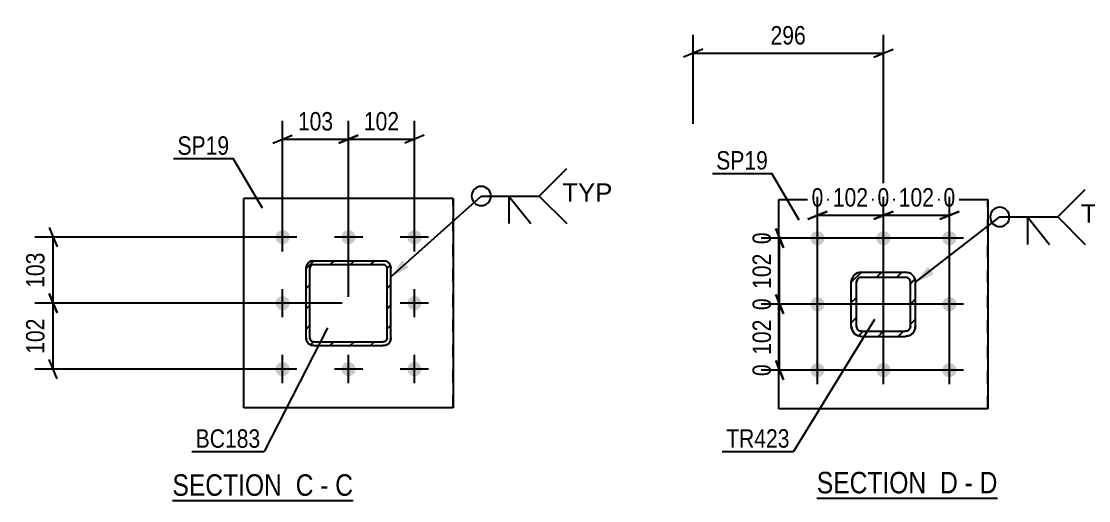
# Model space of a CAD drawing. Header units: millimetres. Extents: x 0 to 1757, y 0 to 560.
# Drawn here: x 1021.7 to 1187.6, y 59.4 to 133.9 of the extents above; entities that cross this region are included whole.
import ezdxf

# ---------------------------------------------------------------- set-up
doc = ezdxf.new("R2010")
doc.units = ezdxf.units.MM
doc.linetypes.add('DXK_LINE_DOT2', pattern=[3.9198, 1.9599, -1.9599])
doc.linetypes.add('DXK_LINE_DOT3', pattern=[5.9187, 2.979, -0.9799, 0.9799, -0.9799])
doc.styles.add('Arial', font='ARIAL.TTF', dxfattribs={"height": 0.2})
doc.styles.add('Arial Narrow', font='ARIALN.TTF', dxfattribs={"height": 0.2})

# ---------------------------------------------------------------- blocks, each defined once
blk = doc.blocks.new('Unknown-814276635-13 - 6017')
at = {"color": 6, "linetype": 'Continuous'}
blk.add_line((1045.21, 59.44), (1073.28, 59.44), dxfattribs=at)
at = {"color": 0, "linetype": 'Continuous'}
for points in [[(1063.32, 60.19), (1063.32, 63.69), (1045.21, 63.69), (1045.21, 60.19)], [(1067.13, 60.19), (1067.13, 63.69), (1064.37, 63.69), (1064.37, 60.19)], [(1069.46, 60.19), (1069.46, 63.69), (1068.18, 63.69), (1068.18, 60.19)], [(1073.28, 60.19), (1073.28, 63.69), (1070.51, 63.69), (1070.51, 60.19)]]:
    blk.add_wipeout(points, dxfattribs=at)
at = {"color": 7, "linetype": 'Continuous', "style": 'Arial Narrow'}
for s, p in [('SECTION ', (1045.21, 60.19)), ('C', (1064.37, 60.19)), ('C', (1070.51, 60.19)), ('-', (1068.18, 60.19))]:
    blk.add_text(s, height=3.34, dxfattribs=at).set_placement(p)
blk = doc.blocks.new('Unknown-814276635-16 - 1599')
at = {"color": 6, "linetype": 'Continuous'}
blk.add_line((1145.37, 59.82), (1173.44, 59.82), dxfattribs=at)
at = {"color": 0, "linetype": 'Continuous'}
for points in [[(1163.48, 60.57), (1163.48, 64.07), (1145.37, 64.07), (1145.37, 60.57)], [(1167.3, 60.57), (1167.3, 64.07), (1164.53, 64.07), (1164.53, 60.57)], [(1169.63, 60.57), (1169.63, 64.07), (1168.35, 64.07), (1168.35, 60.57)], [(1173.44, 60.57), (1173.44, 64.07), (1170.68, 64.07), (1170.68, 60.57)]]:
    blk.add_wipeout(points, dxfattribs=at)
at = {"color": 7, "linetype": 'Continuous', "style": 'Arial Narrow'}
for s, p in [('SECTION ', (1145.37, 60.57)), ('D', (1164.53, 60.57)), ('D', (1170.68, 60.57)), ('-', (1168.35, 60.57))]:
    blk.add_text(s, height=3.34, dxfattribs=at).set_placement(p)
blk = doc.blocks.new('Part-814276635-6114 - 6017')
at = {"linetype": 'Continuous'}
h = blk.add_hatch(dxfattribs=at)
h.set_pattern_fill('', scale=0.7, style=0, pattern_type=0)
h.set_pattern_definition([(45, (1067.1786, 96.7187), (-1.57154, 1.57154), [])])
h.paths.add_polyline_path([(1077.98, 96.72), (1067.18, 96.72), (1066.72, 96.63), (1066.33, 96.37), (1066.07, 95.98), (1065.98, 95.52), (1065.98, 84.72), (1066.07, 84.26), (1066.33, 83.87), (1066.72, 83.61), (1067.18, 83.52), (1077.98, 83.52), (1078.44, 83.61), (1078.83, 83.87), (1079.09, 84.26), (1079.18, 84.72), (1079.18, 95.52), (1079.09, 95.98), (1078.83, 96.37), (1078.44, 96.63)])
h.paths.add_polyline_path([(1078.53, 95.75), (1078.58, 95.52), (1078.58, 84.72), (1078.53, 84.49), (1078.4, 84.29), (1078.21, 84.16), (1077.98, 84.12), (1067.18, 84.12), (1066.95, 84.16), (1066.75, 84.29), (1066.62, 84.49), (1066.58, 84.72), (1066.58, 95.52), (1066.62, 95.75), (1066.75, 95.94), (1066.95, 96.07), (1067.18, 96.12), (1077.98, 96.12), (1078.21, 96.07), (1078.4, 95.94)])
at = {"color": 7, "linetype": 'DXK_LINE_DOT2'}
for p, q in [((1066.72, 96.63), (1067.18, 96.72)), ((1067.18, 96.72), (1077.98, 96.72)), ((1077.98, 96.72), (1078.44, 96.63)), ((1065.98, 95.52), (1066.07, 95.98)), ((1065.98, 84.72), (1065.98, 95.52)), ((1066.62, 95.75), (1066.58, 95.52)), ((1066.58, 84.72), (1066.58, 95.52)), ((1066.75, 95.94), (1066.62, 95.75)), ((1066.95, 96.07), (1066.75, 95.94)), ((1067.18, 96.12), (1066.95, 96.07)), ((1067.18, 96.12), (1077.98, 96.12)), ((1078.21, 96.07), (1077.98, 96.12)), ((1078.4, 95.94), (1078.21, 96.07)), ((1078.53, 95.75), (1078.4, 95.94)), ((1078.58, 95.52), (1078.53, 95.75)), ((1078.58, 84.72), (1078.58, 95.52)), ((1079.09, 95.98), (1079.18, 95.52)), ((1079.18, 84.72), (1079.18, 95.52)), ((1066.07, 84.26), (1065.98, 84.72)), ((1066.58, 84.72), (1066.62, 84.49)), ((1078.53, 84.49), (1078.58, 84.72)), ((1079.18, 84.72), (1079.09, 84.26)), ((1066.62, 84.49), (1066.75, 84.29)), ((1067.18, 83.52), (1066.72, 83.61)), ((1066.75, 84.29), (1066.95, 84.16)), ((1066.95, 84.16), (1067.18, 84.12)), ((1067.18, 84.12), (1077.98, 84.12)), ((1067.18, 83.52), (1077.98, 83.52)), ((1077.98, 84.12), (1078.21, 84.16)), ((1078.44, 83.61), (1077.98, 83.52)), ((1078.21, 84.16), (1078.4, 84.29)), ((1078.4, 84.29), (1078.53, 84.49))]:
    blk.add_line(p, q, dxfattribs=at)
at = {"color": 2, "linetype": 'Continuous'}
for p, q in [((1067.18, 96.72), (1066.72, 96.63)), ((1067.18, 96.72), (1067.18, 96.72)), ((1067.18, 96.72), (1077.98, 96.72)), ((1077.98, 96.72), (1077.98, 96.72)), ((1078.44, 96.63), (1077.98, 96.72)), ((1066.07, 95.98), (1065.98, 95.52)), ((1065.98, 95.52), (1065.98, 95.52)), ((1065.98, 84.72), (1065.98, 95.52)), ((1066.58, 95.52), (1066.62, 95.75)), ((1066.58, 95.52), (1066.58, 95.52)), ((1066.58, 84.72), (1066.58, 95.52)), ((1066.62, 95.75), (1066.75, 95.94)), ((1066.75, 95.94), (1066.95, 96.07)), ((1066.95, 96.07), (1067.18, 96.12)), ((1067.18, 96.12), (1067.18, 96.12)), ((1067.18, 96.12), (1077.98, 96.12)), ((1077.98, 96.12), (1077.98, 96.12)), ((1077.98, 96.12), (1078.21, 96.07)), ((1078.21, 96.07), (1078.4, 95.94)), ((1078.4, 95.94), (1078.53, 95.75)), ((1078.53, 95.75), (1078.58, 95.52)), ((1078.58, 95.52), (1078.58, 95.52)), ((1078.58, 84.72), (1078.58, 95.52)), ((1079.18, 95.52), (1079.09, 95.98)), ((1079.18, 95.52), (1079.18, 95.52)), ((1079.18, 84.72), (1079.18, 95.52)), ((1065.98, 84.72), (1065.98, 84.72)), ((1065.98, 84.72), (1066.07, 84.26)), ((1066.58, 84.72), (1066.58, 84.72)), ((1066.62, 84.49), (1066.58, 84.72)), ((1078.58, 84.72), (1078.53, 84.49)), ((1078.58, 84.72), (1078.58, 84.72)), ((1079.09, 84.26), (1079.18, 84.72)), ((1079.18, 84.72), (1079.18, 84.72)), ((1066.75, 84.29), (1066.62, 84.49)), ((1066.72, 83.61), (1067.18, 83.52)), ((1066.95, 84.16), (1066.75, 84.29)), ((1067.18, 84.12), (1066.95, 84.16)), ((1067.18, 84.12), (1067.18, 84.12)), ((1067.18, 84.12), (1077.98, 84.12)), ((1067.18, 83.52), (1067.18, 83.52)), ((1067.18, 83.52), (1077.98, 83.52)), ((1078.21, 84.16), (1077.98, 84.12)), ((1077.98, 84.12), (1077.98, 84.12)), ((1077.98, 83.52), (1078.44, 83.61)), ((1077.98, 83.52), (1077.98, 83.52)), ((1078.4, 84.29), (1078.21, 84.16)), ((1078.53, 84.49), (1078.4, 84.29))]:
    blk.add_line(p, q, dxfattribs=at)
at = {"color": 7, "linetype": 'DXK_LINE_DOT3'}
blk.add_line((1072.58, 90.12), (1072.58, 90.12), dxfattribs=at)
at = {"color": 7, "linetype": 'DXK_LINE_DOT2'}
for centre, start, end in [((1067.18, 95.52), 112.4999, 157.4999), ((1077.98, 95.52), 22.4999, 67.4999), ((1067.18, 84.72), 202.4999, 247.4999), ((1077.98, 84.72), 292.4999, 337.4999)]:
    blk.add_arc(centre, 1.2, start, end, dxfattribs=at)
at = {"color": 2, "linetype": 'Continuous'}
for centre, start, end in [((1067.18, 95.52), 112.4999, 157.4999), ((1077.98, 95.52), 22.4999, 67.4999), ((1067.18, 84.72), 202.4999, 247.4999), ((1077.98, 84.72), 292.4999, 337.4999)]:
    blk.add_arc(centre, 1.2, start, end, dxfattribs=at)
blk = doc.blocks.new('Part-814276635-6147 - 6017')
at = {"color": 2, "linetype": 'Continuous'}
for p, q in [((1088.83, 106.37), (1056.33, 106.37)), ((1056.33, 73.87), (1056.33, 106.37)), ((1088.83, 106.37), (1088.83, 106.37)), ((1088.83, 106.37), (1088.83, 73.87)), ((1088.83, 73.87), (1056.33, 73.87)), ((1088.83, 73.87), (1088.83, 73.87))]:
    blk.add_line(p, q, dxfattribs=at)
at = {"color": 7, "linetype": 'DXK_LINE_DOT2'}
for p, q in [((1056.33, 73.87), (1056.33, 106.37)), ((1088.83, 73.87), (1088.83, 106.37))]:
    blk.add_line(p, q, dxfattribs=at)
blk = doc.blocks.new('Bolt-814276635-6141 - 6017')
at = {"linetype": 'Continuous'}
for points in [[(1061.23, 100.32), (1061.24, 100.55), (1061.3, 100.77), (1061.41, 100.97), (1061.55, 101.15), (1061.73, 101.29), (1061.94, 101.4), (1062.16, 101.46), (1062.39, 101.47), (1062.62, 101.43), (1062.83, 101.35), (1063.03, 101.22), (1063.19, 101.06), (1063.31, 100.86), (1063.39, 100.65), (1063.43, 100.42), (1063.41, 100.19), (1063.35, 99.97), (1063.25, 99.77), (1063.1, 99.59), (1062.92, 99.44), (1062.72, 99.34), (1062.5, 99.28), (1062.27, 99.27), (1062.04, 99.31), (1061.82, 99.39), (1061.63, 99.52), (1061.47, 99.68), (1061.35, 99.87), (1061.26, 100.09)], [(1071.48, 100.32), (1071.49, 100.55), (1071.55, 100.77), (1071.66, 100.97), (1071.8, 101.15), (1071.98, 101.29), (1072.19, 101.4), (1072.41, 101.46), (1072.64, 101.47), (1072.87, 101.43), (1073.08, 101.35), (1073.28, 101.22), (1073.44, 101.06), (1073.56, 100.86), (1073.64, 100.65), (1073.68, 100.42), (1073.66, 100.19), (1073.6, 99.97), (1073.5, 99.77), (1073.35, 99.59), (1073.17, 99.44), (1072.97, 99.34), (1072.75, 99.28), (1072.52, 99.27), (1072.29, 99.31), (1072.07, 99.39), (1071.88, 99.52), (1071.72, 99.68), (1071.6, 99.87), (1071.51, 100.09)], [(1081.73, 100.32), (1081.74, 100.55), (1081.8, 100.77), (1081.91, 100.97), (1082.05, 101.15), (1082.23, 101.29), (1082.44, 101.4), (1082.66, 101.46), (1082.89, 101.47), (1083.12, 101.43), (1083.33, 101.35), (1083.53, 101.22), (1083.69, 101.06), (1083.81, 100.86), (1083.89, 100.65), (1083.93, 100.42), (1083.91, 100.19), (1083.85, 99.97), (1083.75, 99.76), (1083.6, 99.59), (1083.42, 99.44), (1083.22, 99.34), (1083, 99.28), (1082.77, 99.27), (1082.54, 99.31), (1082.32, 99.39), (1082.13, 99.52), (1081.97, 99.68), (1081.85, 99.87), (1081.76, 100.09)], [(1061.23, 90.07), (1061.24, 90.3), (1061.3, 90.52), (1061.41, 90.72), (1061.55, 90.9), (1061.73, 91.04), (1061.94, 91.15), (1062.16, 91.21), (1062.39, 91.22), (1062.62, 91.18), (1062.83, 91.1), (1063.02, 90.97), (1063.19, 90.81), (1063.31, 90.61), (1063.39, 90.4), (1063.43, 90.17), (1063.41, 89.94), (1063.35, 89.72), (1063.25, 89.52), (1063.1, 89.34), (1062.92, 89.19), (1062.72, 89.09), (1062.5, 89.03), (1062.27, 89.02), (1062.04, 89.06), (1061.82, 89.14), (1061.63, 89.27), (1061.47, 89.43), (1061.35, 89.62), (1061.26, 89.84)], [(1081.73, 90.07), (1081.74, 90.3), (1081.8, 90.52), (1081.91, 90.72), (1082.05, 90.9), (1082.23, 91.04), (1082.44, 91.15), (1082.66, 91.21), (1082.89, 91.22), (1083.12, 91.18), (1083.33, 91.1), (1083.52, 90.97), (1083.69, 90.81), (1083.81, 90.61), (1083.89, 90.4), (1083.93, 90.17), (1083.91, 89.94), (1083.85, 89.72), (1083.75, 89.51), (1083.6, 89.34), (1083.42, 89.19), (1083.22, 89.09), (1083, 89.03), (1082.77, 89.02), (1082.54, 89.06), (1082.32, 89.14), (1082.13, 89.27), (1081.97, 89.43), (1081.85, 89.62), (1081.76, 89.84)], [(1061.23, 79.82), (1061.24, 80.05), (1061.3, 80.27), (1061.41, 80.47), (1061.55, 80.65), (1061.73, 80.79), (1061.94, 80.9), (1062.16, 80.96), (1062.39, 80.97), (1062.62, 80.93), (1062.83, 80.85), (1063.02, 80.72), (1063.19, 80.56), (1063.31, 80.36), (1063.39, 80.15), (1063.43, 79.92), (1063.41, 79.69), (1063.35, 79.47), (1063.25, 79.27), (1063.1, 79.09), (1062.92, 78.94), (1062.72, 78.84), (1062.5, 78.78), (1062.27, 78.77), (1062.04, 78.81), (1061.82, 78.89), (1061.63, 79.02), (1061.47, 79.18), (1061.35, 79.37), (1061.26, 79.59)], [(1071.48, 79.82), (1071.49, 80.05), (1071.55, 80.27), (1071.66, 80.47), (1071.8, 80.65), (1071.98, 80.79), (1072.19, 80.9), (1072.41, 80.96), (1072.64, 80.97), (1072.87, 80.93), (1073.08, 80.85), (1073.27, 80.72), (1073.44, 80.56), (1073.56, 80.36), (1073.64, 80.15), (1073.68, 79.92), (1073.66, 79.69), (1073.6, 79.47), (1073.5, 79.27), (1073.35, 79.09), (1073.17, 78.94), (1072.97, 78.84), (1072.75, 78.78), (1072.52, 78.77), (1072.29, 78.81), (1072.07, 78.89), (1071.88, 79.02), (1071.72, 79.18), (1071.6, 79.37), (1071.51, 79.59)], [(1081.73, 79.82), (1081.74, 80.05), (1081.8, 80.27), (1081.91, 80.47), (1082.05, 80.65), (1082.23, 80.79), (1082.44, 80.9), (1082.66, 80.96), (1082.89, 80.97), (1083.12, 80.93), (1083.33, 80.85), (1083.52, 80.72), (1083.69, 80.56), (1083.81, 80.36), (1083.89, 80.15), (1083.93, 79.92), (1083.91, 79.69), (1083.85, 79.47), (1083.75, 79.26), (1083.6, 79.09), (1083.42, 78.94), (1083.22, 78.84), (1083, 78.78), (1082.77, 78.77), (1082.54, 78.81), (1082.32, 78.89), (1082.13, 79.02), (1081.97, 79.18), (1081.85, 79.37), (1081.76, 79.59)]]:
    blk.add_hatch(color=1, dxfattribs=at).paths.add_polyline_path(points)
at = {"color": 1, "linetype": 'Continuous'}
for p, q in [((1062.33, 98.17), (1062.33, 102.57)), ((1072.58, 98.17), (1072.58, 102.57)), ((1082.83, 98.17), (1082.83, 102.57)), ((1064.53, 100.37), (1060.13, 100.37)), ((1074.78, 100.37), (1070.38, 100.37)), ((1085.03, 100.37), (1080.63, 100.37)), ((1062.33, 87.92), (1062.33, 92.32)), ((1082.83, 87.92), (1082.83, 92.32)), ((1064.53, 90.12), (1060.13, 90.12)), ((1085.03, 90.12), (1080.63, 90.12)), ((1062.33, 77.67), (1062.33, 82.07)), ((1072.58, 77.67), (1072.58, 82.07)), ((1082.83, 77.67), (1082.83, 82.07)), ((1064.53, 79.87), (1060.13, 79.87)), ((1074.78, 79.87), (1070.38, 79.87)), ((1085.03, 79.87), (1080.63, 79.87))]:
    blk.add_line(p, q, dxfattribs=at)
blk = doc.blocks.new('Part-814276635-1758 - 1599')
at = {"color": 2, "linetype": 'Continuous'}
for p, q in [((1139.48, 106.21), (1171.98, 106.21)), ((1139.48, 73.71), (1139.48, 106.21)), ((1171.98, 106.21), (1171.98, 106.21)), ((1171.98, 106.21), (1171.98, 73.71)), ((1171.98, 73.71), (1139.48, 73.71)), ((1171.98, 73.71), (1171.98, 73.71))]:
    blk.add_line(p, q, dxfattribs=at)
at = {"color": 7, "linetype": 'DXK_LINE_DOT2'}
for p, q in [((1139.48, 106.21), (1139.48, 106.21)), ((1139.48, 73.71), (1139.48, 106.21)), ((1171.98, 73.71), (1171.98, 106.21)), ((1139.48, 73.71), (1139.48, 73.71))]:
    blk.add_line(p, q, dxfattribs=at)
blk = doc.blocks.new('Bolt-814276635-1765 - 1599')
at = {"linetype": 'Continuous'}
for points in [[(1144.38, 100.2), (1144.4, 100.43), (1144.47, 100.65), (1144.58, 100.85), (1144.73, 101.02), (1144.92, 101.16), (1145.13, 101.25), (1145.35, 101.3), (1145.58, 101.3), (1145.81, 101.26), (1146.02, 101.17), (1146.21, 101.03), (1146.36, 100.86), (1146.48, 100.66), (1146.55, 100.45), (1146.58, 100.22), (1146.55, 99.99), (1146.48, 99.77), (1146.37, 99.57), (1146.22, 99.4), (1146.03, 99.26), (1145.82, 99.16), (1145.6, 99.12), (1145.37, 99.11), (1145.14, 99.16), (1144.93, 99.25), (1144.75, 99.38), (1144.59, 99.55), (1144.48, 99.75), (1144.4, 99.97)], [(1154.63, 100.2), (1154.65, 100.43), (1154.72, 100.65), (1154.83, 100.85), (1154.98, 101.02), (1155.17, 101.16), (1155.38, 101.25), (1155.6, 101.3), (1155.83, 101.3), (1156.06, 101.26), (1156.27, 101.17), (1156.46, 101.03), (1156.61, 100.86), (1156.73, 100.66), (1156.8, 100.45), (1156.83, 100.22), (1156.8, 99.99), (1156.73, 99.77), (1156.62, 99.57), (1156.47, 99.4), (1156.28, 99.26), (1156.07, 99.16), (1155.85, 99.12), (1155.62, 99.11), (1155.39, 99.16), (1155.18, 99.25), (1155, 99.38), (1154.84, 99.55), (1154.73, 99.75), (1154.65, 99.97)], [(1164.88, 100.2), (1164.9, 100.43), (1164.97, 100.65), (1165.08, 100.85), (1165.23, 101.02), (1165.42, 101.16), (1165.63, 101.25), (1165.85, 101.3), (1166.08, 101.3), (1166.31, 101.26), (1166.52, 101.17), (1166.71, 101.03), (1166.86, 100.86), (1166.98, 100.66), (1167.05, 100.45), (1167.08, 100.22), (1167.05, 99.99), (1166.98, 99.77), (1166.87, 99.57), (1166.72, 99.4), (1166.53, 99.26), (1166.32, 99.16), (1166.1, 99.12), (1165.87, 99.11), (1165.64, 99.16), (1165.43, 99.25), (1165.25, 99.38), (1165.09, 99.55), (1164.98, 99.75), (1164.9, 99.97)], [(1144.38, 89.95), (1144.4, 90.18), (1144.47, 90.4), (1144.58, 90.6), (1144.73, 90.77), (1144.92, 90.91), (1145.13, 91), (1145.35, 91.05), (1145.58, 91.05), (1145.81, 91.01), (1146.02, 90.92), (1146.21, 90.78), (1146.36, 90.61), (1146.48, 90.41), (1146.55, 90.2), (1146.58, 89.97), (1146.55, 89.74), (1146.48, 89.52), (1146.37, 89.32), (1146.22, 89.15), (1146.03, 89.01), (1145.82, 88.91), (1145.6, 88.87), (1145.37, 88.86), (1145.14, 88.91), (1144.93, 89), (1144.75, 89.13), (1144.59, 89.3), (1144.48, 89.5), (1144.4, 89.72)], [(1164.88, 89.95), (1164.9, 90.18), (1164.97, 90.4), (1165.08, 90.6), (1165.23, 90.77), (1165.42, 90.91), (1165.63, 91), (1165.85, 91.05), (1166.08, 91.05), (1166.31, 91.01), (1166.52, 90.92), (1166.71, 90.78), (1166.86, 90.61), (1166.98, 90.41), (1167.05, 90.2), (1167.08, 89.97), (1167.05, 89.74), (1166.98, 89.52), (1166.87, 89.32), (1166.72, 89.15), (1166.53, 89.01), (1166.32, 88.91), (1166.1, 88.87), (1165.87, 88.86), (1165.64, 88.91), (1165.43, 89), (1165.25, 89.13), (1165.09, 89.3), (1164.98, 89.5), (1164.9, 89.72)], [(1144.38, 79.7), (1144.4, 79.93), (1144.47, 80.15), (1144.58, 80.35), (1144.73, 80.52), (1144.92, 80.66), (1145.13, 80.75), (1145.35, 80.8), (1145.58, 80.8), (1145.81, 80.76), (1146.02, 80.67), (1146.21, 80.53), (1146.36, 80.36), (1146.48, 80.16), (1146.55, 79.95), (1146.58, 79.72), (1146.55, 79.49), (1146.48, 79.27), (1146.37, 79.07), (1146.22, 78.9), (1146.03, 78.76), (1145.82, 78.66), (1145.6, 78.62), (1145.37, 78.61), (1145.14, 78.66), (1144.93, 78.75), (1144.75, 78.88), (1144.59, 79.05), (1144.47, 79.25), (1144.4, 79.47)], [(1154.63, 79.7), (1154.65, 79.93), (1154.72, 80.15), (1154.83, 80.35), (1154.98, 80.52), (1155.17, 80.66), (1155.38, 80.75), (1155.6, 80.8), (1155.83, 80.8), (1156.06, 80.76), (1156.27, 80.67), (1156.46, 80.53), (1156.61, 80.36), (1156.73, 80.16), (1156.8, 79.95), (1156.83, 79.72), (1156.8, 79.49), (1156.73, 79.27), (1156.62, 79.07), (1156.47, 78.9), (1156.28, 78.76), (1156.07, 78.66), (1155.85, 78.62), (1155.62, 78.61), (1155.39, 78.66), (1155.18, 78.75), (1155, 78.88), (1154.84, 79.05), (1154.72, 79.25), (1154.65, 79.47)], [(1164.88, 79.7), (1164.9, 79.93), (1164.97, 80.15), (1165.08, 80.35), (1165.23, 80.52), (1165.42, 80.66), (1165.63, 80.75), (1165.85, 80.8), (1166.08, 80.8), (1166.31, 80.76), (1166.52, 80.67), (1166.71, 80.53), (1166.86, 80.36), (1166.98, 80.16), (1167.05, 79.95), (1167.08, 79.72), (1167.05, 79.49), (1166.98, 79.27), (1166.87, 79.07), (1166.72, 78.9), (1166.53, 78.76), (1166.32, 78.66), (1166.1, 78.62), (1165.87, 78.61), (1165.64, 78.66), (1165.43, 78.75), (1165.25, 78.88), (1165.09, 79.05), (1164.97, 79.25), (1164.9, 79.47)]]:
    blk.add_hatch(color=1, dxfattribs=at).paths.add_polyline_path(points)
at = {"color": 1, "linetype": 'Continuous'}
for p, q in [((1145.48, 98.01), (1145.48, 102.41)), ((1155.73, 98.01), (1155.73, 102.41)), ((1165.98, 98.01), (1165.98, 102.41)), ((1147.68, 100.21), (1143.28, 100.21)), ((1157.93, 100.21), (1153.53, 100.21)), ((1168.18, 100.21), (1163.78, 100.21)), ((1145.48, 87.76), (1145.48, 92.16)), ((1165.98, 87.76), (1165.98, 92.16)), ((1147.68, 89.96), (1143.28, 89.96)), ((1168.18, 89.96), (1163.78, 89.96)), ((1145.48, 77.51), (1145.48, 81.91)), ((1155.73, 77.51), (1155.73, 81.91)), ((1165.98, 77.51), (1165.98, 81.91)), ((1147.68, 79.71), (1143.28, 79.71)), ((1157.93, 79.71), (1153.53, 79.71)), ((1168.18, 79.71), (1163.78, 79.71))]:
    blk.add_line(p, q, dxfattribs=at)
blk = doc.blocks.new('Part-814276635-1729 - 1599')
at = {"linetype": 'Continuous'}
h = blk.add_hatch(dxfattribs=at)
h.set_pattern_fill('', scale=0.7, style=0, pattern_type=0)
h.set_pattern_definition([(45, (1152.3264, 94.9582), (-1.57154, 1.57154), [])])
h.paths.add_polyline_path([(1159.13, 94.96), (1152.33, 94.96), (1151.71, 94.84), (1151.19, 94.49), (1150.85, 93.97), (1150.73, 93.36), (1150.73, 86.56), (1150.85, 85.95), (1151.19, 85.43), (1151.71, 85.08), (1152.33, 84.96), (1159.13, 84.96), (1159.74, 85.08), (1160.26, 85.43), (1160.6, 85.95), (1160.73, 86.56), (1160.73, 93.36), (1160.6, 93.97), (1160.26, 94.49), (1159.74, 94.84)])
h.paths.add_polyline_path([(1159.87, 93.66), (1159.93, 93.36), (1159.93, 86.56), (1159.87, 86.25), (1159.69, 85.99), (1159.43, 85.82), (1159.13, 85.76), (1152.33, 85.76), (1152.02, 85.82), (1151.76, 85.99), (1151.59, 86.25), (1151.53, 86.56), (1151.53, 93.36), (1151.59, 93.66), (1151.76, 93.92), (1152.02, 94.1), (1152.33, 94.16), (1159.13, 94.16), (1159.43, 94.1), (1159.69, 93.92)])
at = {"color": 7, "linetype": 'DXK_LINE_DOT3'}
for p, q in [((1155.73, 79.96), (1155.73, 99.96)), ((1165.73, 89.96), (1145.73, 89.96))]:
    blk.add_line(p, q, dxfattribs=at)
at = {"color": 7, "linetype": 'DXK_LINE_DOT2'}
for p, q in [((1151.71, 94.84), (1152.33, 94.96)), ((1152.33, 94.96), (1159.13, 94.96)), ((1159.13, 94.96), (1159.74, 94.84)), ((1150.73, 93.36), (1150.85, 93.97)), ((1150.73, 86.56), (1150.73, 93.36)), ((1151.59, 93.66), (1151.53, 93.36)), ((1151.53, 86.56), (1151.53, 93.36)), ((1152.33, 94.16), (1152.02, 94.1)), ((1152.33, 94.16), (1159.13, 94.16)), ((1159.43, 94.1), (1159.13, 94.16)), ((1159.93, 93.36), (1159.87, 93.66)), ((1159.93, 86.56), (1159.93, 93.36)), ((1160.6, 93.97), (1160.73, 93.36)), ((1160.73, 86.56), (1160.73, 93.36)), ((1150.85, 85.95), (1150.73, 86.56)), ((1151.53, 86.56), (1151.59, 86.25)), ((1159.87, 86.25), (1159.93, 86.56)), ((1160.73, 86.56), (1160.6, 85.95)), ((1152.33, 84.96), (1151.71, 85.08)), ((1152.02, 85.82), (1152.33, 85.76)), ((1152.33, 85.76), (1159.13, 85.76)), ((1152.33, 84.96), (1159.13, 84.96)), ((1159.13, 85.76), (1159.43, 85.82)), ((1159.74, 85.08), (1159.13, 84.96))]:
    blk.add_line(p, q, dxfattribs=at)
at = {"color": 2, "linetype": 'Continuous'}
for p, q in [((1152.33, 94.96), (1151.71, 94.84)), ((1152.33, 94.96), (1159.13, 94.96)), ((1159.74, 94.84), (1159.13, 94.96)), ((1150.85, 93.97), (1150.73, 93.36)), ((1150.73, 86.56), (1150.73, 93.36)), ((1151.53, 93.36), (1151.59, 93.66)), ((1151.53, 86.56), (1151.53, 93.36)), ((1152.02, 94.1), (1152.33, 94.16)), ((1152.33, 94.16), (1159.13, 94.16)), ((1159.13, 94.16), (1159.43, 94.1)), ((1159.87, 93.66), (1159.93, 93.36)), ((1159.93, 86.56), (1159.93, 93.36)), ((1160.73, 93.36), (1160.6, 93.97)), ((1160.73, 86.56), (1160.73, 93.36)), ((1150.73, 86.56), (1150.85, 85.95)), ((1151.59, 86.25), (1151.53, 86.56)), ((1159.93, 86.56), (1159.87, 86.25)), ((1160.6, 85.95), (1160.73, 86.56)), ((1151.71, 85.08), (1152.33, 84.96)), ((1152.33, 85.76), (1152.02, 85.82)), ((1152.33, 85.76), (1159.13, 85.76)), ((1152.33, 84.96), (1159.13, 84.96)), ((1159.43, 85.82), (1159.13, 85.76)), ((1159.13, 84.96), (1159.74, 85.08))]:
    blk.add_line(p, q, dxfattribs=at)
at = {"color": 7, "linetype": 'DXK_LINE_DOT2'}
for centre, radius, start, end in [((1152.33, 93.36), 1.6, 112.5, 157.5), ((1159.13, 93.36), 1.6, 22.5, 67.5), ((1152.33, 93.36), 0.8, 112.5, 157.5), ((1159.13, 93.36), 0.8, 22.5, 67.5), ((1152.33, 86.56), 1.6, 202.5, 247.5), ((1152.33, 86.56), 0.8, 202.5, 247.5), ((1159.13, 86.56), 0.8, 292.5, 337.5), ((1159.13, 86.56), 1.6, 292.5, 337.5)]:
    blk.add_arc(centre, radius, start, end, dxfattribs=at)
at = {"color": 2, "linetype": 'Continuous'}
for centre, radius, start, end in [((1152.33, 93.36), 1.6, 112.5, 157.5), ((1159.13, 93.36), 1.6, 22.5, 67.5), ((1152.33, 93.36), 0.8, 112.5, 157.5), ((1159.13, 93.36), 0.8, 22.5, 67.5), ((1152.33, 86.56), 1.6, 202.5, 247.5), ((1152.33, 86.56), 0.8, 202.5, 247.5), ((1159.13, 86.56), 0.8, 292.5, 337.5), ((1159.13, 86.56), 1.6, 292.5, 337.5)]:
    blk.add_arc(centre, radius, start, end, dxfattribs=at)
blk = doc.blocks.new('StraightDimension-814276635-6182 - 6017')
at = {"color": 7, "linetype": 'Continuous'}
for p, q in [((1062.33, 101.37), (1062.33, 118.45)), ((1072.58, 91.12), (1072.58, 118.45)), ((1060.83, 115), (1063.83, 116.2)), ((1074.08, 116.2), (1071.08, 115)), ((1062.33, 115.6), (1072.58, 115.6))]:
    blk.add_line(p, q, dxfattribs=at)
at = {"color": 0}
blk.add_wipeout([(1070.8, 116.35), (1070.8, 120.55), (1064.11, 120.55), (1064.11, 116.35)], dxfattribs=at)
at = {"color": 3, "style": 'Arial Narrow'}
blk.add_text('103', height=2.863, dxfattribs=at).set_placement((1064.71, 116.95))
blk = doc.blocks.new('StraightDimension-814276635-6188 - 6017')
at = {"color": 7, "linetype": 'Continuous'}
for p, q in [((1072.58, 91.12), (1072.58, 118.45)), ((1082.83, 101.37), (1082.83, 118.45)), ((1071.08, 115), (1074.08, 116.2)), ((1084.33, 116.2), (1081.33, 115)), ((1072.58, 115.6), (1082.83, 115.6))]:
    blk.add_line(p, q, dxfattribs=at)
at = {"color": 0}
blk.add_wipeout([(1081.05, 116.35), (1081.05, 120.55), (1074.36, 120.55), (1074.36, 116.35)], dxfattribs=at)
at = {"color": 3, "style": 'Arial Narrow'}
blk.add_text('102', height=2.863, dxfattribs=at).set_placement((1074.96, 116.95))
blk = doc.blocks.new('StraightDimension-814276635-6195 - 6017')
at = {"color": 7, "linetype": 'Continuous'}
for p, q in [((1026.07, 101.87), (1027.27, 98.87)), ((1061.33, 100.37), (1023.82, 100.37)), ((1026.67, 90.12), (1026.67, 100.37)), ((1027.27, 88.62), (1026.07, 91.62)), ((1071.58, 90.12), (1023.82, 90.12))]:
    blk.add_line(p, q, dxfattribs=at)
at = {"color": 0}
blk.add_wipeout([(1025.92, 98.59), (1021.72, 98.59), (1021.72, 91.9), (1025.92, 91.9)], dxfattribs=at)
at = {"color": 3, "style": 'Arial Narrow'}
blk.add_text('103', height=2.863, rotation=90.0002, dxfattribs=at).set_placement((1025.32, 92.5))
blk = doc.blocks.new('StraightDimension-814276635-6201 - 6017')
at = {"color": 7, "linetype": 'Continuous'}
for p, q in [((1026.07, 91.62), (1027.27, 88.62)), ((1071.58, 90.12), (1023.82, 90.12)), ((1026.67, 79.87), (1026.67, 90.12)), ((1027.27, 78.37), (1026.07, 81.37)), ((1061.33, 79.87), (1023.82, 79.87))]:
    blk.add_line(p, q, dxfattribs=at)
at = {"color": 0}
blk.add_wipeout([(1025.92, 88.34), (1021.72, 88.34), (1021.72, 81.65), (1025.92, 81.65)], dxfattribs=at)
at = {"color": 3, "style": 'Arial Narrow'}
blk.add_text('102', height=2.863, rotation=90.0002, dxfattribs=at).set_placement((1025.32, 82.25))
blk = doc.blocks.new('StraightDimension-814276635-7237 - 1599')
at = {"color": 7, "linetype": 'Continuous'}
for p, q in [((1145.48, 80.71), (1145.48, 106.63)), ((1145.48, 90.96), (1145.48, 106.63)), ((1143.98, 103.18), (1146.98, 104.38)), ((1146.98, 104.38), (1143.98, 103.18)), ((1145.48, 103.78), (1145.48, 103.78))]:
    blk.add_line(p, q, dxfattribs=at)
at = {"color": 0}
blk.add_wipeout([(1146.99, 104.53), (1146.99, 108.73), (1143.96, 108.73), (1143.96, 104.53)], dxfattribs=at)
at = {"color": 3, "style": 'Arial Narrow'}
blk.add_text('0', height=2.86, dxfattribs=at).set_placement((1144.56, 105.13))
blk = doc.blocks.new('StraightDimension-814276635-1787 - 1599')
at = {"color": 7, "linetype": 'Continuous'}
for p, q in [((1126.13, 117.96), (1126.13, 131.81)), ((1155.72, 95.95), (1155.72, 131.81)), ((1127.63, 129.56), (1124.63, 128.36)), ((1154.22, 128.36), (1157.22, 129.56)), ((1126.13, 128.96), (1155.72, 128.96))]:
    blk.add_line(p, q, dxfattribs=at)
at = {"color": 0}
blk.add_wipeout([(1144.27, 129.71), (1144.27, 133.91), (1137.58, 133.91), (1137.58, 129.71)], dxfattribs=at)
at = {"color": 3, "style": 'Arial Narrow'}
blk.add_text('296', height=2.863, dxfattribs=at).set_placement((1138.18, 130.31))
blk = doc.blocks.new('StraightDimension-814276635-7247 - 1599')
at = {"color": 7, "linetype": 'Continuous'}
for p, q in [((1145.48, 90.96), (1145.48, 106.63)), ((1145.48, 101.21), (1145.48, 106.63)), ((1143.98, 103.18), (1146.98, 104.38)), ((1146.98, 104.38), (1143.98, 103.18)), ((1145.48, 103.78), (1145.48, 103.78))]:
    blk.add_line(p, q, dxfattribs=at)
at = {"color": 0}
blk.add_wipeout([(1146.99, 104.53), (1146.99, 108.73), (1143.96, 108.73), (1143.96, 104.53)], dxfattribs=at)
at = {"color": 3, "style": 'Arial Narrow'}
blk.add_text('0', height=2.86, dxfattribs=at).set_placement((1144.56, 105.13))
blk = doc.blocks.new('StraightDimension-814276635-7267 - 1599')
at = {"color": 7, "linetype": 'Continuous'}
for p, q in [((1155.73, 80.71), (1155.73, 106.63)), ((1155.73, 101.21), (1155.73, 106.63)), ((1154.23, 103.18), (1157.23, 104.38)), ((1157.23, 104.38), (1154.23, 103.18)), ((1155.73, 103.78), (1155.73, 103.78))]:
    blk.add_line(p, q, dxfattribs=at)
at = {"color": 0}
blk.add_wipeout([(1157.24, 104.53), (1157.24, 108.73), (1154.21, 108.73), (1154.21, 104.53)], dxfattribs=at)
at = {"color": 3, "style": 'Arial Narrow'}
blk.add_text('0', height=2.86, dxfattribs=at).set_placement((1154.81, 105.13))
blk = doc.blocks.new('StraightDimension-814276635-7287 - 1599')
at = {"color": 7, "linetype": 'Continuous'}
for p, q in [((1165.98, 80.71), (1165.98, 106.63)), ((1165.98, 90.96), (1165.98, 106.63)), ((1164.48, 103.18), (1167.48, 104.38)), ((1167.48, 104.38), (1164.48, 103.18)), ((1165.98, 103.78), (1165.98, 103.78))]:
    blk.add_line(p, q, dxfattribs=at)
at = {"color": 0}
blk.add_wipeout([(1167.49, 104.53), (1167.49, 108.73), (1164.46, 108.73), (1164.46, 104.53)], dxfattribs=at)
at = {"color": 3, "style": 'Arial Narrow'}
blk.add_text('0', height=2.86, dxfattribs=at).set_placement((1165.06, 105.13))
blk = doc.blocks.new('StraightDimension-814276635-7297 - 1599')
at = {"color": 7, "linetype": 'Continuous'}
for p, q in [((1165.98, 90.96), (1165.98, 106.63)), ((1165.98, 101.21), (1165.98, 106.63)), ((1164.48, 103.18), (1167.48, 104.38)), ((1167.48, 104.38), (1164.48, 103.18)), ((1165.98, 103.78), (1165.98, 103.78))]:
    blk.add_line(p, q, dxfattribs=at)
at = {"color": 0}
blk.add_wipeout([(1167.49, 104.53), (1167.49, 108.73), (1164.46, 108.73), (1164.46, 104.53)], dxfattribs=at)
at = {"color": 3, "style": 'Arial Narrow'}
blk.add_text('0', height=2.86, dxfattribs=at).set_placement((1165.06, 105.13))
blk = doc.blocks.new('StraightDimension-814276635-7307 - 1599')
at = {"color": 7, "linetype": 'Continuous'}
for p, q in [((1164.98, 79.71), (1136.74, 79.71)), ((1154.73, 79.71), (1136.74, 79.71)), ((1140.19, 78.21), (1138.99, 81.21)), ((1138.99, 81.21), (1140.19, 78.21)), ((1139.59, 79.71), (1139.59, 79.71))]:
    blk.add_line(p, q, dxfattribs=at)
at = {"color": 0}
blk.add_wipeout([(1138.84, 81.22), (1134.64, 81.22), (1134.64, 78.19), (1138.84, 78.19)], dxfattribs=at)
at = {"color": 3, "style": 'Arial Narrow'}
blk.add_text('0', height=2.86, rotation=90.0002, dxfattribs=at).set_placement((1138.24, 78.79))
blk = doc.blocks.new('StraightDimension-814276635-7317 - 1599')
at = {"color": 7, "linetype": 'Continuous'}
for p, q in [((1154.73, 79.71), (1136.74, 79.71)), ((1144.48, 79.71), (1136.74, 79.71)), ((1140.19, 78.21), (1138.99, 81.21)), ((1138.99, 81.21), (1140.19, 78.21)), ((1139.59, 79.71), (1139.59, 79.71))]:
    blk.add_line(p, q, dxfattribs=at)
at = {"color": 0}
blk.add_wipeout([(1138.84, 81.22), (1134.64, 81.22), (1134.64, 78.19), (1138.84, 78.19)], dxfattribs=at)
at = {"color": 3, "style": 'Arial Narrow'}
blk.add_text('0', height=2.86, rotation=90.0002, dxfattribs=at).set_placement((1138.24, 78.79))
blk = doc.blocks.new('StraightDimension-814276635-7337 - 1599')
at = {"color": 7, "linetype": 'Continuous'}
for p, q in [((1140.19, 88.46), (1138.99, 91.46)), ((1138.99, 91.46), (1140.19, 88.46)), ((1164.98, 89.96), (1136.74, 89.96)), ((1144.48, 89.96), (1136.74, 89.96)), ((1139.59, 89.96), (1139.59, 89.96))]:
    blk.add_line(p, q, dxfattribs=at)
at = {"color": 0}
blk.add_wipeout([(1138.84, 91.47), (1134.64, 91.47), (1134.64, 88.44), (1138.84, 88.44)], dxfattribs=at)
at = {"color": 3, "style": 'Arial Narrow'}
blk.add_text('0', height=2.86, rotation=90.0002, dxfattribs=at).set_placement((1138.24, 89.04))
blk = doc.blocks.new('StraightDimension-814276635-7357 - 1599')
at = {"color": 7, "linetype": 'Continuous'}
for p, q in [((1140.19, 98.71), (1138.99, 101.71)), ((1138.99, 101.71), (1140.19, 98.71)), ((1164.98, 100.21), (1136.74, 100.21)), ((1154.73, 100.21), (1136.74, 100.21)), ((1139.59, 100.21), (1139.59, 100.21))]:
    blk.add_line(p, q, dxfattribs=at)
at = {"color": 0}
blk.add_wipeout([(1138.84, 101.72), (1134.64, 101.72), (1134.64, 98.69), (1138.84, 98.69)], dxfattribs=at)
at = {"color": 3, "style": 'Arial Narrow'}
blk.add_text('0', height=2.86, rotation=90.0002, dxfattribs=at).set_placement((1138.24, 99.29))
blk = doc.blocks.new('StraightDimension-814276635-7367 - 1599')
at = {"color": 7, "linetype": 'Continuous'}
for p, q in [((1140.19, 98.71), (1138.99, 101.71)), ((1138.99, 101.71), (1140.19, 98.71)), ((1154.73, 100.21), (1136.74, 100.21)), ((1144.48, 100.21), (1136.74, 100.21)), ((1139.59, 100.21), (1139.59, 100.21))]:
    blk.add_line(p, q, dxfattribs=at)
at = {"color": 0}
blk.add_wipeout([(1138.84, 101.72), (1134.64, 101.72), (1134.64, 98.69), (1138.84, 98.69)], dxfattribs=at)
at = {"color": 3, "style": 'Arial Narrow'}
blk.add_text('0', height=2.86, rotation=90.0002, dxfattribs=at).set_placement((1138.24, 99.29))
blk = doc.blocks.new('StraightDimension-814276635-7377 - 1599')
at = {"color": 7, "linetype": 'Continuous'}
for p, q in [((1155.73, 101.21), (1155.73, 106.63)), ((1165.98, 101.21), (1165.98, 106.63)), ((1154.23, 103.18), (1157.23, 104.38)), ((1155.73, 103.78), (1165.98, 103.78)), ((1167.48, 104.38), (1164.48, 103.18))]:
    blk.add_line(p, q, dxfattribs=at)
at = {"color": 0}
blk.add_wipeout([(1164.19, 104.53), (1164.19, 108.73), (1157.51, 108.73), (1157.51, 104.53)], dxfattribs=at)
at = {"color": 3, "style": 'Arial Narrow'}
blk.add_text('102', height=2.863, dxfattribs=at).set_placement((1158.11, 105.13))
blk = doc.blocks.new('StraightDimension-814276635-7378 - 1599')
at = {"color": 7, "linetype": 'Continuous'}
for p, q in [((1145.48, 101.21), (1145.48, 106.63)), ((1155.73, 101.21), (1155.73, 106.63)), ((1143.98, 103.18), (1146.98, 104.38)), ((1145.48, 103.78), (1155.73, 103.78)), ((1157.23, 104.38), (1154.23, 103.18))]:
    blk.add_line(p, q, dxfattribs=at)
at = {"color": 0}
blk.add_wipeout([(1153.94, 104.53), (1153.94, 108.73), (1147.26, 108.73), (1147.26, 104.53)], dxfattribs=at)
at = {"color": 3, "style": 'Arial Narrow'}
blk.add_text('102', height=2.863, dxfattribs=at).set_placement((1147.86, 105.13))
blk = doc.blocks.new('StraightDimension-814276635-7397 - 1599')
at = {"color": 7, "linetype": 'Continuous'}
for p, q in [((1138.99, 101.71), (1140.19, 98.71)), ((1144.48, 100.21), (1136.74, 100.21)), ((1139.59, 89.96), (1139.59, 100.21)), ((1140.19, 88.46), (1138.99, 91.46)), ((1144.48, 89.96), (1136.74, 89.96))]:
    blk.add_line(p, q, dxfattribs=at)
at = {"color": 0}
blk.add_wipeout([(1138.84, 98.43), (1134.64, 98.43), (1134.64, 91.74), (1138.84, 91.74)], dxfattribs=at)
at = {"color": 3, "style": 'Arial Narrow'}
blk.add_text('102', height=2.863, rotation=90.0002, dxfattribs=at).set_placement((1138.24, 92.34))
blk = doc.blocks.new('StraightDimension-814276635-7398 - 1599')
at = {"color": 7, "linetype": 'Continuous'}
for p, q in [((1138.99, 91.46), (1140.19, 88.46)), ((1144.48, 89.96), (1136.74, 89.96)), ((1139.59, 79.71), (1139.59, 89.96)), ((1144.48, 79.71), (1136.74, 79.71)), ((1140.19, 78.21), (1138.99, 81.21))]:
    blk.add_line(p, q, dxfattribs=at)
at = {"color": 0}
blk.add_wipeout([(1138.84, 88.18), (1134.64, 88.18), (1134.64, 81.49), (1138.84, 81.49)], dxfattribs=at)
at = {"color": 3, "style": 'Arial Narrow'}
blk.add_text('102', height=2.863, rotation=90.0002, dxfattribs=at).set_placement((1138.24, 82.09))
blk = doc.blocks.new('WeldMark-814276635-6207 - 6017')
at = {"linetype": 'Continuous'}
blk.add_hatch(color=30, dxfattribs=at).paths.add_polyline_path([(1081.91, 95.64), (1079.18, 94.2), (1080.91, 96.76)])
at = {"color": 30, "linetype": 'Continuous'}
for p, q in [((1079.18, 94.2), (1093.21, 106.77)), ((1093.21, 106.77), (1102.21, 106.77))]:
    blk.add_line(p, q, dxfattribs=at)
at = {"color": 3, "linetype": 'Continuous'}
for q in [(1100.92, 102.48), (1097.5, 102.48)]:
    blk.add_line((1097.5, 106.77), q, dxfattribs=at)
for start, end in [(90, 270), (270, 90)]:
    blk.add_arc((1093.21, 106.77), 1.5, start, end, dxfattribs=at)
at = {"color": 0, "linetype": 'Continuous'}
blk.add_wipeout([(1113.59, 105.87), (1113.59, 108.87), (1105.81, 108.87), (1105.81, 105.87)], dxfattribs=at)
blk.add_wipeout([(1113.59, 105.87), (1113.59, 108.87), (1105.81, 108.87), (1105.81, 105.87)], dxfattribs=at)
at = {"color": 3, "linetype": 'Continuous'}
for q in [(1106.5, 111.05), (1106.5, 102.48)]:
    blk.add_line((1102.21, 106.77), q, dxfattribs=at)
at = {"color": 3, "linetype": 'Continuous', "style": 'Arial'}
blk.add_text('TYP', height=2.865, dxfattribs=at).set_placement((1105.81, 105.87))
blk = doc.blocks.new('Mark-814276635-6110 - 6017')
at = {"color": 0}
blk.add_wipeout([(1058.87, 67.65), (1058.87, 70.65), (1048.82, 70.65), (1048.82, 67.65)], dxfattribs=at)
blk.add_wipeout([(1058.87, 67.65), (1058.87, 70.65), (1048.82, 70.65), (1048.82, 67.65)], dxfattribs=at)
at = {"color": 30, "linetype": 'Continuous'}
for p in [(1069.33, 86.28), (1048.22, 67.05)]:
    blk.add_line(p, (1059.47, 67.05), dxfattribs=at)
at = {"color": 3, "style": 'Arial Narrow'}
blk.add_text('BC183', height=2.863, dxfattribs=at).set_placement((1048.82, 67.65))
blk = doc.blocks.new('Mark-814276635-6143 - 6017')
at = {"color": 0}
blk.add_wipeout([(1054.03, 113.18), (1054.03, 116.18), (1045.99, 116.18), (1045.99, 113.18)], dxfattribs=at)
blk.add_wipeout([(1054.03, 113.18), (1054.03, 116.18), (1045.99, 116.18), (1045.99, 113.18)], dxfattribs=at)
at = {"color": 30, "linetype": 'Continuous'}
for p in [(1045.39, 112.58), (1059.22, 104.87)]:
    blk.add_line(p, (1054.63, 112.58), dxfattribs=at)
at = {"color": 3, "style": 'Arial Narrow'}
blk.add_text('SP19', height=2.863, dxfattribs=at).set_placement((1045.99, 113.18))
blk = doc.blocks.new('Mark-814276635-1725 - 1599')
at = {"color": 0}
blk.add_wipeout([(1141.15, 67.67), (1141.15, 70.67), (1131.28, 70.67), (1131.28, 67.67)], dxfattribs=at)
blk.add_wipeout([(1141.15, 67.67), (1141.15, 70.67), (1131.28, 70.67), (1131.28, 67.67)], dxfattribs=at)
at = {"color": 30, "linetype": 'Continuous'}
for p in [(1154.33, 87.58), (1130.68, 67.07)]:
    blk.add_line(p, (1141.75, 67.07), dxfattribs=at)
at = {"color": 3, "style": 'Arial Narrow'}
blk.add_text('TR423', height=2.863, dxfattribs=at).set_placement((1131.28, 67.67))
blk = doc.blocks.new('WeldMark-814276635-1809 - 1599')
at = {"linetype": 'Continuous'}
blk.add_hatch(color=30, dxfattribs=at).paths.add_polyline_path([(1163.56, 94.6), (1160.73, 93.36), (1162.64, 95.79)])
at = {"color": 30, "linetype": 'Continuous'}
for p, q in [((1160.73, 93.36), (1173.82, 103.51)), ((1173.82, 103.51), (1182.82, 103.51))]:
    blk.add_line(p, q, dxfattribs=at)
at = {"color": 3, "linetype": 'Continuous'}
for q in [(1181.53, 99.22), (1178.1, 99.22)]:
    blk.add_line((1178.1, 103.51), q, dxfattribs=at)
for start, end in [(90, 270), (270, 90)]:
    blk.add_arc((1173.82, 103.51), 1.5, start, end, dxfattribs=at)
at = {"color": 0, "linetype": 'Continuous'}
blk.add_wipeout([(1194.19, 102.61), (1194.19, 105.61), (1186.42, 105.61), (1186.42, 102.61)], dxfattribs=at)
blk.add_wipeout([(1194.19, 102.61), (1194.19, 105.61), (1186.42, 105.61), (1186.42, 102.61)], dxfattribs=at)
at = {"color": 3, "linetype": 'Continuous'}
for q in [(1187.1, 107.79), (1187.1, 99.22)]:
    blk.add_line((1182.82, 103.51), q, dxfattribs=at)
at = {"color": 3, "linetype": 'Continuous', "style": 'Arial'}
blk.add_text('TYP', height=2.865, dxfattribs=at).set_placement((1186.42, 102.61))
blk = doc.blocks.new('Mark-814276635-1754 - 1599')
at = {"color": 0}
blk.add_wipeout([(1137.78, 110.88), (1137.78, 113.88), (1129.74, 113.88), (1129.74, 110.88)], dxfattribs=at)
blk.add_wipeout([(1137.78, 110.88), (1137.78, 113.88), (1129.74, 113.88), (1129.74, 110.88)], dxfattribs=at)
at = {"color": 30, "linetype": 'Continuous'}
for p in [(1129.14, 110.28), (1142.62, 102.99)]:
    blk.add_line(p, (1138.38, 110.28), dxfattribs=at)
at = {"color": 3, "style": 'Arial Narrow'}
blk.add_text('SP19', height=2.863, dxfattribs=at).set_placement((1129.74, 110.88))

msp = doc.modelspace()

# ---------------------------------------------------------------- block references
for name in ['Part-814276635-6147 - 6017', 'Part-814276635-1758 - 1599', 'Bolt-814276635-6141 - 6017', 'Bolt-814276635-1765 - 1599', 'Part-814276635-1729 - 1599', 'Part-814276635-6114 - 6017', 'Unknown-814276635-13 - 6017', 'Unknown-814276635-16 - 1599']:
    msp.add_blockref(name, (0, 0))

# ---------------------------------------------------------------- next in the draw order: block references
for name in ['StraightDimension-814276635-6182 - 6017', 'Mark-814276635-6143 - 6017', 'StraightDimension-814276635-7237 - 1599', 'StraightDimension-814276635-7287 - 1599']:
    msp.add_blockref(name, (0, 0))

# ---------------------------------------------------------------- next in the draw order: block references
for name in ['StraightDimension-814276635-1787 - 1599', 'StraightDimension-814276635-6188 - 6017', 'StraightDimension-814276635-7297 - 1599']:
    msp.add_blockref(name, (0, 0))

# ---------------------------------------------------------------- next in the draw order: block references
for name in ['Mark-814276635-1754 - 1599', 'WeldMark-814276635-6207 - 6017', 'StraightDimension-814276635-7247 - 1599', 'StraightDimension-814276635-7267 - 1599', 'StraightDimension-814276635-6195 - 6017']:
    msp.add_blockref(name, (0, 0))

# ---------------------------------------------------------------- next in the draw order: block references
for name in ['StraightDimension-814276635-7357 - 1599', 'StraightDimension-814276635-6201 - 6017', 'StraightDimension-814276635-7337 - 1599', 'StraightDimension-814276635-7307 - 1599']:
    msp.add_blockref(name, (0, 0))

# ---------------------------------------------------------------- next in the draw order: block references
for name in ['StraightDimension-814276635-7367 - 1599', 'Mark-814276635-6110 - 6017', 'StraightDimension-814276635-7317 - 1599']:
    msp.add_blockref(name, (0, 0))

# ---------------------------------------------------------------- next in the draw order: block references
msp.add_blockref('StraightDimension-814276635-7377 - 1599', (0, 0))

# ---------------------------------------------------------------- next in the draw order: block references
for name in ['StraightDimension-814276635-7378 - 1599', 'WeldMark-814276635-1809 - 1599']:
    msp.add_blockref(name, (0, 0))

# ---------------------------------------------------------------- next in the draw order: block references
msp.add_blockref('StraightDimension-814276635-7397 - 1599', (0, 0))

# ---------------------------------------------------------------- next in the draw order: block references
msp.add_blockref('StraightDimension-814276635-7398 - 1599', (0, 0))

# ---------------------------------------------------------------- next in the draw order: block references
msp.add_blockref('Mark-814276635-1725 - 1599', (0, 0))

doc.saveas('drawing.dxf')
